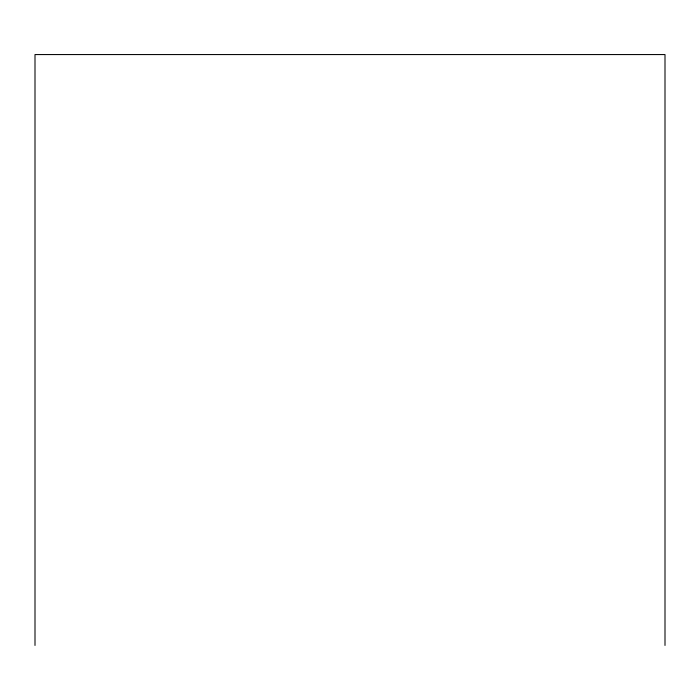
<?xml version="1.0" encoding="UTF-8"?>
<svg xmlns="http://www.w3.org/2000/svg" width="700" height="700" viewBox="0 0 700 700"><rect width="100%" height="100%" fill="white"/><g stroke="black" fill="none" stroke-linecap="round" stroke-linejoin="round"><path stroke-width="1.05" d="M665 645.435L665 54.565L35 54.565L35 645.435"/></g></svg>
